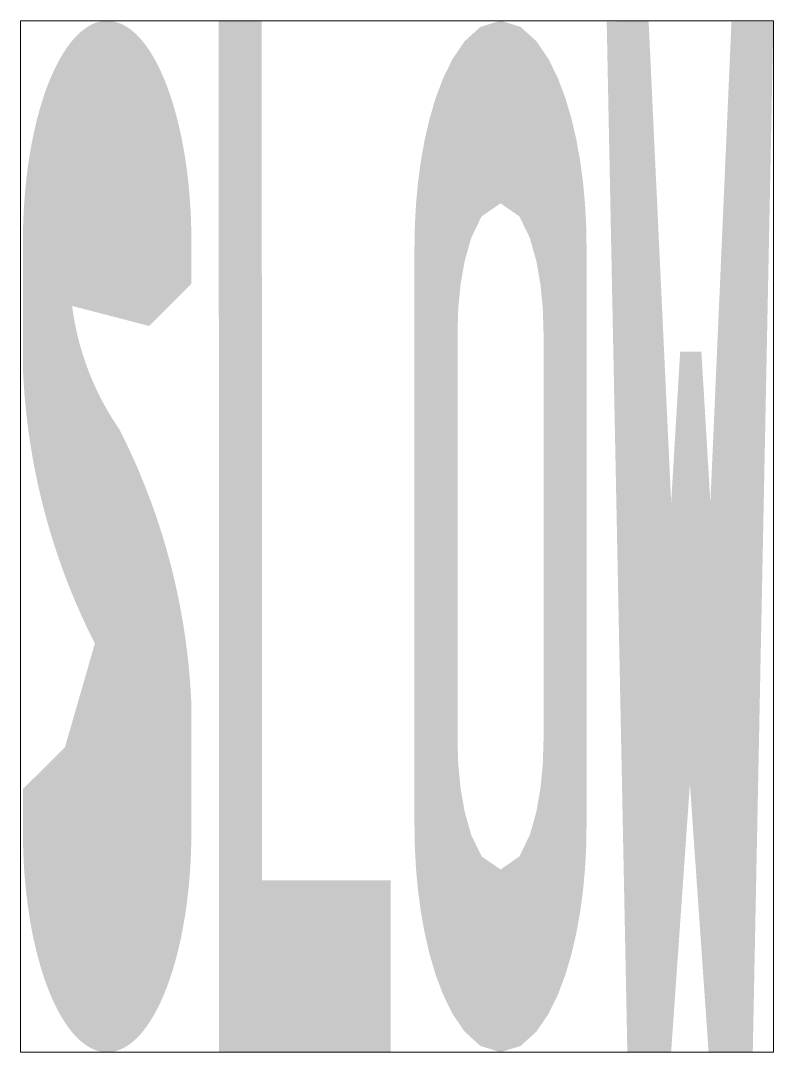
# Model space of a CAD drawing. Extents: x -2.92 to 2.92, y -4 to 4.
import ezdxf

# ---------------------------------------------------------------- set-up
doc = ezdxf.new("R2010")
doc.units = 0
doc.header["$LTSCALE"] = 0.01
doc.header["$MEASUREMENT"] = 0
doc.layers.get('0').update_dxf_attribs({"lineweight": 20})
doc.layers.get('Defpoints').update_dxf_attribs({"color": 111, "lineweight": 20})

msp = doc.modelspace()

# ---------------------------------------------------------------- hatches: boundary and pattern name
at = {"linetype": 'Continuous', "lineweight": 0}
h = msp.add_hatch(color=0, dxfattribs=at)
h.dxf.hatch_style = 1
h.paths.add_polyline_path([(0.1356779582662639, 9.166666689619518e-05), (0.4690112915995961, 9.16666668748789e-05), (0.4690112915995961, -1.582741666619878), (0.4747967177550159, -1.76824454134236), (0.4926971451501636, -1.952965847863539), (0.5246229293982658, -2.135766022741702), (0.5750763913351236, -2.314275910504381), (0.6557863638971195, -2.480898715859635), (0.802344624909388, -2.582741666619876), (0.9489028859719628, -2.480898715855628), (1.02961285857379, -2.314275910385388), (1.080066320470115, -2.135766022732546), (1.111992104718748, -1.952965847844291), (1.129892532111633, -1.768244541337661), (1.135677958266758, -1.582741666619878), (1.135677958266758, 1.583924999949997), (1.129892532111633, 1.769427874667781), (1.111992104718746, 1.954149181174411), (1.080066320470113, 2.136949356062666), (1.029612858573788, 2.315459243715508), (0.948902885971961, 2.482082049185748), (0.802344624909388, 2.583924999949996), (0.6557863638971195, 2.482082049189756), (0.5750763913351218, 2.315459243834501), (0.5246229293982658, 2.136949356071822), (0.4926971451501636, 1.954149181193659), (0.4747967177550159, 1.76942787467248), (0.4690112915995943, 1.583924999949998), (0.4690112915995961, 0.001091666666879654), (0.1356779582662639, 0.001091666666863667), (0.1356779582662622, 2.250591666617877), (0.1386907623504818, 2.416777079340283), (0.1477959698737692, 2.582739780441133), (0.1632011548056731, 2.748235654051829), (0.1852780189234178, 2.912972581083935), (0.2146080487295343, 3.076571020893427), (0.2520639106505769, 3.238497364562036), (0.298954467659776, 3.397938280554118), (0.3572926722065652, 3.553536545596114), (0.4303149243842661, 3.702760899338183), (0.5234954400436322, 3.840153424515237), (0.6458323314427776, 3.951681486345522), (0.8023446248336867, 4.00059166666506), (0.9588569184236597, 3.951681486345469), (1.081193809820165, 3.84015342451833), (1.174374325531334, 3.702760899251252), (1.247396577650985, 3.553536545616835), (1.305734782208447, 3.397938280548471), (1.352625339219721, 3.238497364546896), (1.39008120114231, 3.076571020866508), (1.419411230945576, 2.91297258106699), (1.441488095173659, 2.748235653051972), (1.456893279985881, 2.582739780532155), (1.465998487513422, 2.416777079407655), (1.469011291600092, 2.250591666617876), (1.469011291600092, -2.249408333287758), (1.465998487513424, -2.415593746077535), (1.456893279985882, -2.581556447202035), (1.441488095173661, -2.747052319721852), (1.419411230945578, -2.91178924773687), (1.39008120114231, -3.075387687536388), (1.352625339219722, -3.237314031216775), (1.305734782208447, -3.39675494721835), (1.247396577650987, -3.552353212286715), (1.174374325531335, -3.701577565921132), (1.081193809820165, -3.83897009118821), (0.9588569184236615, -3.950498153015348), (0.8023446248336867, -3.99940833333494), (0.6458323314427794, -3.950498153015402), (0.5234954400436322, -3.838970091185117), (0.4303149243842661, -3.701577566008063), (0.357292672206567, -3.552353212265994), (0.298954467659776, -3.396754947223998), (0.2520639106505786, -3.237314031231916), (0.2146080487295361, -3.075387687563307), (0.1852780189234196, -2.911789247753815), (0.1632011548056749, -2.747052320721709), (0.1477959698737692, -2.581556447111013), (0.1386907623504836, -2.415593746010162), (0.1356779582662639, -2.249408333287757)])
h = msp.add_hatch(color=0, dxfattribs=at)
h.dxf.hatch_style = 1
edge = h.paths.add_edge_path()
edge.add_arc((-4.127425694566613, -2.063620535923079), 2.170464837024291, -0.6193344713295232, 34.629107449447474, ccw=False)
edge.add_ellipse((-2.246261265576706, -1.632411557559256), major_axis=(-4.198108528420005e-16, -0.9794469375444079), ratio=0.3333333333333334, start_angle=270, end_angle=422.34054999999995, ccw=False)
edge.add_line((-2.572743578091371, -1.63241155756387), (-2.899225890607499, -1.958893870076448))
edge.add_line((-2.8992258906075, -1.958893870076448), (-2.8992258906075, -2.285376182554407))
edge.add_ellipse((-2.246261265576706, -2.28537618259005), major_axis=(-7.346689924794432e-16, -1.714032140716577), ratio=0.3809523809493, start_angle=270, end_angle=450)
edge.add_line((-1.593296640545912, -2.285376182554412), (-1.593296640545912, -1.305929245665307))
edge.add_arc((-6.766259523845545, -1.515721995913072), 5.177215273682579, 2.322393529011751, 26.94466263887767)
edge.add_arc((-0.3650968365868117, 2.063620545951394), 2.170464837024332, 179.3806655286778, 214.6291074497676, ccw=False)
edge.add_ellipse((-2.246261265576704, 1.632411567587571), major_axis=(4.198108528420005e-16, 0.9794469375444079), ratio=0.3333333333333334, start_angle=270, end_angle=422.34054999999995, ccw=False)
edge.add_line((-1.919778953061936, 1.632411567588723), (-1.593296640545911, 1.958893880101184))
edge.add_line((-1.59329664054591, 1.958893880101184), (-1.59329664054591, 2.285376192582727))
edge.add_ellipse((-2.246261265576704, 2.285376192618364), major_axis=(7.346689924794432e-16, 1.714032140716577), ratio=0.3809523809493, start_angle=270, end_angle=450)
edge.add_line((-2.899225890607498, 2.285376192582726), (-2.899225890607498, 1.305929255777917))
edge.add_arc((2.273736992695701, 1.515722005937836), 5.177215273682579, 182.3223935280388, 206.9446626389577)
h = msp.add_hatch(color=0, dxfattribs=at)
h.dxf.hatch_style = 1
h.paths.add_polyline_path([(-1.38131296584516, 3.999408333334942), (-1.379287965843553, -4.000591666665058), (-0.04806296584549585, -4.000591666665059), (-0.04806296584549585, -2.667258333332938), (-1.046287965844847, -2.667258333332938), (-1.047979632513027, 3.999408333334942)])
h = msp.add_hatch(color=0, dxfattribs=at)
h.dxf.hatch_style = 1
h.paths.add_polyline_path([(1.625304496373005, 3.993831087112987), (1.78537347719648, -3.99940833333494), (2.124410846349313, -3.99940833333494), (2.270117619024681, -1.917669772058935), (2.414993480489208, -3.999445263874246), (2.757165672181351, -3.999445263874246), (2.91679509398228, 3.99296560584066), (2.59235841239478, 3.99296560584066), (2.428869185807237, 0.263636861542861), (2.358995451492554, 1.433821007572736), (2.194781708023818, 1.433821007572736), (2.124896106873031, 0.2637473923518892), (1.950167532219332, 3.994046163166957)])

# ---------------------------------------------------------------- linework, layer by layer
at = {"layer": 'Defpoints'}
msp.add_lwpolyline([(-2.916668333332802, -4.00000000000182), (2.916668333332802, -4.00000000000182), (2.916668333332802, 3.99999999999818), (-2.916668333332802, 3.99999999999818)], close=True, dxfattribs=at)

doc.saveas('drawing.dxf')
